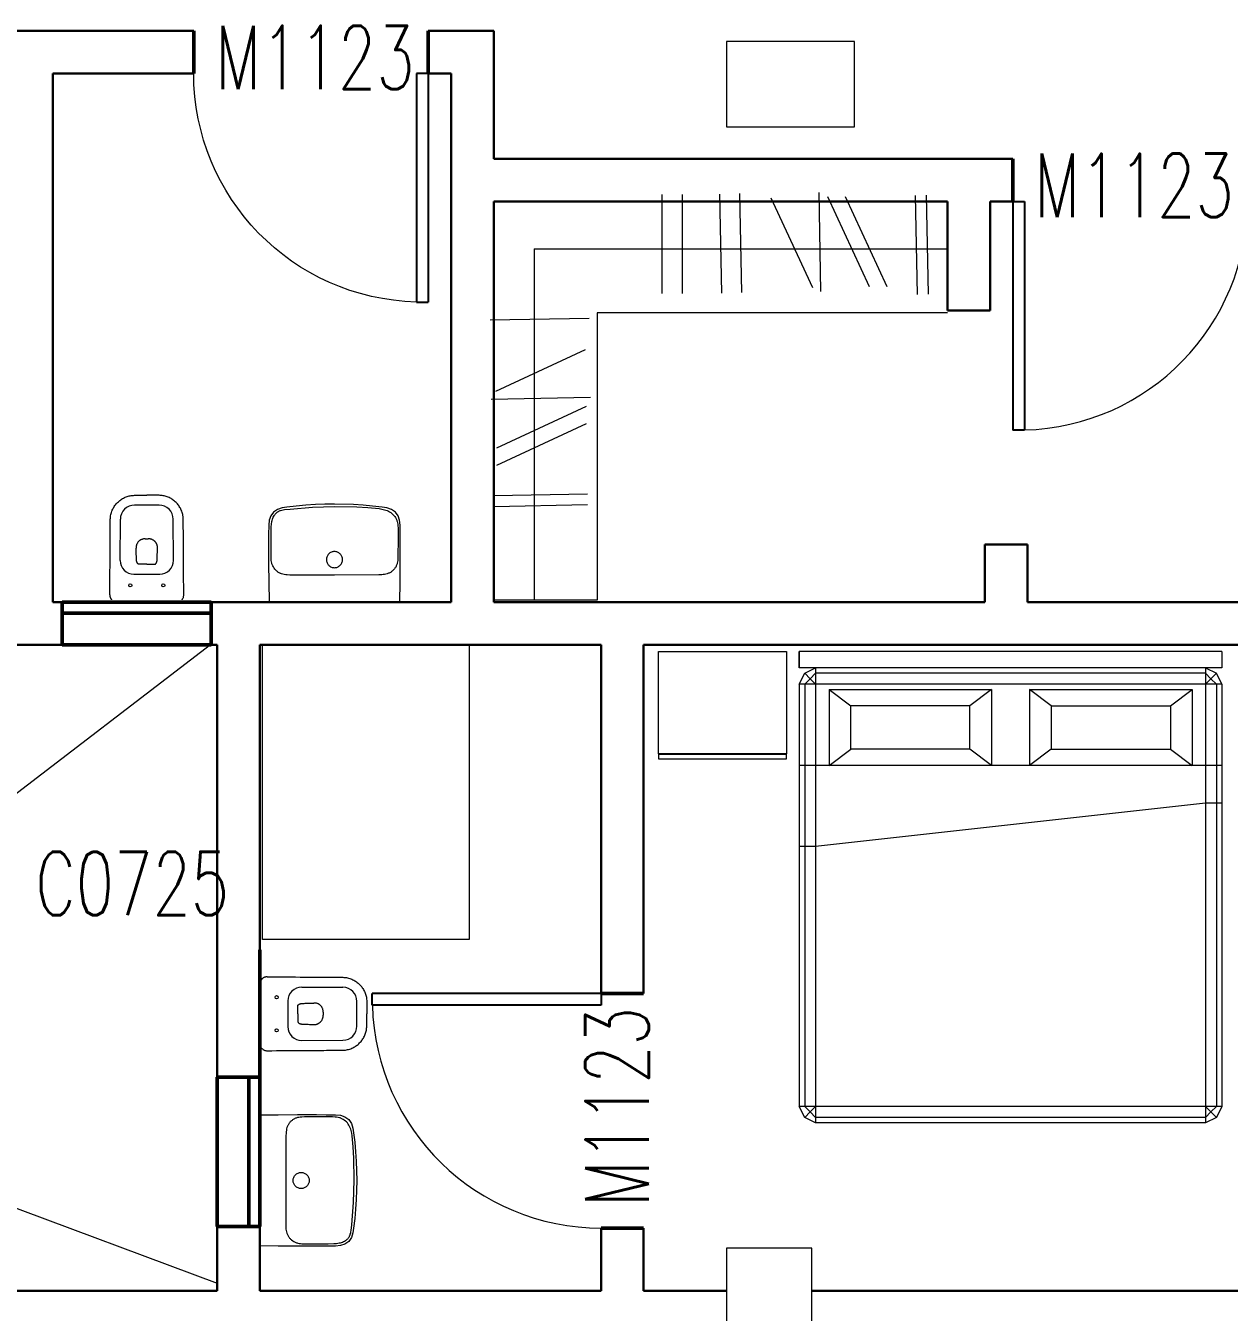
# Model space of a CAD drawing. Header units: inches. Extents: x 675 to 51927, y 19035 to 68555.
# Drawn here: x 40234 to 45878, y 52791 to 58825 of the extents above; entities that cross this region are included whole.
import ezdxf

# ---------------------------------------------------------------- set-up
doc = ezdxf.new("R2010")
doc.units = ezdxf.units.IN
doc.header["$LTSCALE"] = 0.5
doc.header["$MEASUREMENT"] = 0
for name, color, linetype, lineweight in [('00I-FURN', 30, 'Continuous', 9), ('Column', 192, 'Continuous', 13), ('Q-CASE', 31, 'Continuous', 9), ('Wall', 113, 'Continuous', 50), ('Window Interior', 170, 'Continuous', 50)]:
    doc.layers.add(name, color=color, linetype=linetype, lineweight=lineweight)
doc.layers.add('DOOR Single', color=242, linetype='Continuous')
doc.layers.add('WINDOW_TEXT', color=7, linetype='Continuous')
doc.styles.add('_TCH_WINDOW', font='SIMPLEX', dxfattribs={"height": 3.5, "bigfont": 'GBCBIG'})

# ---------------------------------------------------------------- blocks, each defined once
blk = doc.blocks.new('$DorLib2D$00000001')
for p, q in [((0.45, 0.975), (0.5, 0.975)), ((0.45, 0), (0.45, 0.975)), ((0.5, 0), (0.5, 0.975)), ((0.5, 0), (0.45, 0))]:
    blk.add_line(p, q)
at = {"lineweight": 13}
blk.add_arc((0.475, 0), 0.975, 91.4693, 180, dxfattribs=at)
blk = doc.blocks.new('$WINLIB2D$00000004')
at = {"color": 0}
for points in [[(-0.5, 0.5), (-0.5, -0.5)], [(-0.5, 0.5), (0.5, 0.5)], [(0.5, -0.5), (0.5, 0.5)], [(-0.5, 0.2406), (0.5, 0.2406)], [(-0.5, -0.5), (0.5, -0.5)]]:
    blk.add_lwpolyline(points, dxfattribs=at)

msp = doc.modelspace()

# ---------------------------------------------------------------- linework, layer by layer
at = {"layer": '00I-FURN'}
for p, q in [((43217.5, 57569.7), (43217.5, 58034.2)), ((43312, 58034.2), (43312, 57569.7)), ((43486.9, 58035.8), (43495.9, 57571.5)), ((43581.3, 58037.7), (43590.3, 57573.3)), ((43728.3, 58018.5), (43923.8, 57597.2)), ((43952.3, 58042.5), (43961.3, 57578.2)), ((43993.9, 58023.6), (44189.4, 57602.3)), ((44076.3, 58023.6), (44271.8, 57602.3)), ((44405.1, 58028.8), (44414.1, 57564.5)), ((44455.9, 58029.8), (44464.9, 57565.5)), ((42617.4, 57778.5), (44556.9, 57778.5)), ((42617.4, 57778.5), (42617.4, 56131.3)), ((42876.6, 57452.5), (42412.3, 57443.5)), ((42857.4, 57305.5), (42436.1, 57110.1)), ((42881.4, 57081.5), (42417.1, 57072.5)), ((42862.5, 57039.9), (42441.2, 56844.4)), ((42862.5, 56957.5), (42441.2, 56762)), ((42867.7, 56628.7), (42429.1, 56620.2)), ((40858.9, 56576.8), (40743.9, 56576.8)), ((41395.8, 56544.3), (41382.3, 56526.6)), ((41414.4, 56557), (41395.8, 56544.3)), ((41404.4, 56535.8), (41406.2, 56537.7)), ((41406.2, 56537.7), (41408, 56539.5)), ((41408, 56539.5), (41409.9, 56541.3)), ((41409.9, 56541.3), (41411.9, 56542.9)), ((41411.9, 56542.9), (41414.1, 56544.5)), ((41414.1, 56544.5), (41416.3, 56546)), ((41435.5, 56563.9), (41414.4, 56557)), ((41416.3, 56546), (41418.6, 56547.3)), ((41418.6, 56547.3), (41421, 56548.6)), ((41421, 56548.6), (41423.6, 56549.8)), ((41423.6, 56549.8), (41426.2, 56550.8)), ((41426.2, 56550.8), (41429, 56551.8)), ((41429, 56551.8), (41434.7, 56553.4)), ((41434.7, 56553.4), (41440.8, 56554.7)), ((41457.8, 56567.4), (41435.5, 56563.9)), ((41440.8, 56554.7), (41447.2, 56555.7)), ((41447.2, 56555.7), (41473.7, 56558.4)), ((41502.4, 56572.5), (41457.8, 56567.4)), ((41473.7, 56558.4), (41577.7, 56567.4)), ((41547, 56576.4), (41502.4, 56572.5)), ((41591.8, 56579.4), (41547, 56576.4)), ((41577.7, 56567.4), (41682.1, 56570.2)), ((41636.6, 56581), (41591.8, 56579.4)), ((41681.4, 56581.9), (41636.6, 56581)), ((41771.1, 56579.4), (41681.4, 56581.9)), ((41682.1, 56570.2), (41786.5, 56568.7)), ((41815.8, 56576.4), (41771.1, 56579.4)), ((41786.5, 56568.7), (41838.6, 56565.4)), ((41860.5, 56572.5), (41815.8, 56576.4)), ((41838.6, 56565.4), (41890.6, 56560.4)), ((41905.1, 56567.4), (41860.5, 56572.5)), ((41890.6, 56560.4), (41903.6, 56558.3)), ((41903.6, 56558.3), (41916.4, 56555.4)), ((41927.3, 56563.9), (41905.1, 56567.4)), ((41916.4, 56555.4), (41922.6, 56553.5)), ((41922.6, 56553.5), (41928.7, 56551.2)), ((41948.5, 56557), (41927.3, 56563.9)), ((41928.7, 56551.2), (41934.6, 56548.6)), ((41934.6, 56548.6), (41940.3, 56545.5)), ((41940.3, 56545.5), (41945.7, 56542)), ((41945.7, 56542), (41950.9, 56538)), ((41967, 56544.3), (41948.5, 56557)), ((41950.9, 56538), (41955.7, 56533.5)), ((41980.5, 56526.6), (41967, 56544.3)), ((42868.7, 56577.9), (42429.1, 56569.4)), ((40676.4, 56317.6), (40677.4, 56510.6)), ((40926.4, 56317.6), (40925.4, 56510.6)), ((41373.5, 56483.1), (41372.9, 56438.2)), ((41375.7, 56505.6), (41373.5, 56483.1)), ((41382.3, 56526.6), (41375.7, 56505.6)), ((41385, 56475.1), (41386.2, 56487.6)), ((41386.2, 56487.6), (41388.1, 56499.3)), ((41388.1, 56499.3), (41389.4, 56504.9)), ((41389.4, 56504.9), (41390.9, 56510.3)), ((41390.9, 56510.3), (41392.7, 56515.4)), ((41392.7, 56515.4), (41394.7, 56520.4)), ((41394.7, 56520.4), (41397.1, 56525.1)), ((41397.1, 56525.1), (41399.8, 56529.6)), ((41399.8, 56529.6), (41401.3, 56531.7)), ((41401.3, 56531.7), (41402.8, 56533.8)), ((41402.8, 56533.8), (41404.4, 56535.8)), ((41955.7, 56533.5), (41960.2, 56528.7)), ((41960.2, 56528.7), (41964.2, 56523.6)), ((41964.2, 56523.6), (41967.8, 56518.1)), ((41967.8, 56518.1), (41969.4, 56515.3)), ((41969.4, 56515.3), (41970.9, 56512.4)), ((41970.9, 56512.4), (41972.3, 56509.5)), ((41972.3, 56509.5), (41973.5, 56506.5)), ((41973.5, 56506.5), (41974.6, 56503.5)), ((41974.6, 56503.5), (41975.5, 56500.4)), ((41975.5, 56500.4), (41977.1, 56494.1)), ((41977.1, 56494.1), (41978.2, 56487.7)), ((41978.2, 56487.7), (41978.9, 56481.1)), ((41978.9, 56481.1), (41979.6, 56467.9)), ((41987.1, 56505.6), (41980.5, 56526.6)), ((41989.3, 56483), (41987.1, 56505.6)), ((41989.9, 56438.2), (41989.3, 56483)), ((40794.2, 56418.8), (40808.6, 56418.8)), ((41372.9, 56438.2), (41372.7, 56393.4)), ((41384.2, 56447.7), (41385, 56475.1)), ((41384.4, 56417.5), (41384.2, 56447.7)), ((41384.5, 56353.1), (41384.4, 56417.5)), ((41979.6, 56467.9), (41979.7, 56454.6)), ((41979.7, 56454.6), (41979.6, 56402.4)), ((41990.1, 56393.4), (41989.9, 56438.2)), ((41372.7, 56393.4), (41372.5, 56348.5)), ((41666.9, 56355.9), (41663.6, 56354.3)), ((41670.4, 56357.2), (41666.9, 56355.9)), ((41674, 56358.1), (41670.4, 56357.2)), ((41677.7, 56358.6), (41674, 56358.1)), ((41681.4, 56358.8), (41677.7, 56358.6)), ((41685.1, 56358.6), (41681.4, 56358.8)), ((41688.7, 56358.1), (41685.1, 56358.6)), ((41692.3, 56357.2), (41688.7, 56358.1)), ((41695.8, 56355.9), (41692.3, 56357.2)), ((41699.2, 56354.3), (41695.8, 56355.9)), ((41979.6, 56402.4), (41979.1, 56350.2)), ((41990.3, 56348.5), (41990.1, 56393.4)), ((41372.5, 56348.5), (41372.6, 56303.7)), ((41372.6, 56303.7), (41373.2, 56214)), ((41384.4, 56338.3), (41384.5, 56353.1)), ((41384.8, 56324.4), (41384.4, 56338.3)), ((41385.4, 56317.7), (41384.8, 56324.4)), ((41386.3, 56311.3), (41385.4, 56317.7)), ((41387.7, 56305), (41386.3, 56311.3)), ((41388.5, 56301.9), (41387.7, 56305)), ((41389.5, 56298.8), (41388.5, 56301.9)), ((41390.7, 56295.8), (41389.5, 56298.8)), ((41392, 56292.8), (41390.7, 56295.8)), ((41643.8, 56324.7), (41643.6, 56321)), ((41643.6, 56321), (41643.8, 56317.3)), ((41644.4, 56328.4), (41643.8, 56324.7)), ((41643.8, 56317.3), (41644.4, 56313.7)), ((41645.3, 56332), (41644.4, 56328.4)), ((41644.4, 56313.7), (41645.3, 56310.1)), ((41646.5, 56335.5), (41645.3, 56332)), ((41645.3, 56310.1), (41646.5, 56306.6)), ((41648.1, 56338.8), (41646.5, 56335.5)), ((41646.5, 56306.6), (41648.1, 56303.3)), ((41650, 56342), (41648.1, 56338.8)), ((41648.1, 56303.3), (41650, 56300.1)), ((41652.2, 56345), (41650, 56342)), ((41650, 56300.1), (41652.2, 56297.1)), ((41654.7, 56347.7), (41652.2, 56345)), ((41652.2, 56297.1), (41654.7, 56294.4)), ((41657.4, 56350.2), (41654.7, 56347.7)), ((41660.4, 56352.4), (41657.4, 56350.2)), ((41663.6, 56354.3), (41660.4, 56352.4)), ((41702.3, 56352.4), (41699.2, 56354.3)), ((41705.3, 56350.2), (41702.3, 56352.4)), ((41708.1, 56347.7), (41705.3, 56350.2)), ((41710.5, 56345), (41708.1, 56347.7)), ((41708.1, 56294.4), (41710.5, 56297.1)), ((41712.7, 56342), (41710.5, 56345)), ((41710.5, 56297.1), (41712.7, 56300.1)), ((41714.6, 56338.8), (41712.7, 56342)), ((41712.7, 56300.1), (41714.6, 56303.3)), ((41716.2, 56335.5), (41714.6, 56338.8)), ((41714.6, 56303.3), (41716.2, 56306.6)), ((41717.5, 56332), (41716.2, 56335.5)), ((41716.2, 56306.6), (41717.5, 56310.1)), ((41718.4, 56328.4), (41717.5, 56332)), ((41717.5, 56310.1), (41718.4, 56313.7)), ((41718.9, 56324.7), (41718.4, 56328.4)), ((41718.4, 56313.7), (41718.9, 56317.3)), ((41719.1, 56321), (41718.9, 56324.7)), ((41718.9, 56317.3), (41719.1, 56321)), ((41972.9, 56295.1), (41971.6, 56292.2)), ((41974, 56298.2), (41972.9, 56295.1)), ((41975, 56301.2), (41974, 56298.2)), ((41975.9, 56304.3), (41975, 56301.2)), ((41977.2, 56310.6), (41975.9, 56304.3)), ((41978.2, 56317.1), (41977.2, 56310.6)), ((41978.7, 56323.6), (41978.2, 56317.1)), ((41979.1, 56336.9), (41978.7, 56323.6)), ((41979.1, 56350.2), (41979.1, 56336.9)), ((41989.6, 56214), (41990.2, 56303.7)), ((41990.2, 56303.7), (41990.3, 56348.5)), ((40740.9, 56252.8), (40861.9, 56252.8)), ((41394.9, 56287), (41392, 56292.8)), ((41398.4, 56281.5), (41394.9, 56287)), ((41402.3, 56276.2), (41398.4, 56281.5)), ((41404.4, 56273.8), (41402.3, 56276.2)), ((41406.6, 56271.4), (41404.4, 56273.8)), ((41409, 56269.1), (41406.6, 56271.4)), ((41411.4, 56266.9), (41409, 56269.1)), ((41413.9, 56264.9), (41411.4, 56266.9)), ((41416.5, 56263), (41413.9, 56264.9)), ((41419.2, 56261.2), (41416.5, 56263)), ((41421.9, 56259.5), (41419.2, 56261.2)), ((41424.8, 56258.1), (41421.9, 56259.5)), ((41427.7, 56256.7), (41424.8, 56258.1)), ((41430.6, 56255.5), (41427.7, 56256.7)), ((41433.7, 56254.4), (41430.6, 56255.5)), ((41439.8, 56252.6), (41433.7, 56254.4)), ((41446.2, 56251.2), (41439.8, 56252.6)), ((41452.7, 56250.1), (41446.2, 56251.2)), ((41459.3, 56249.4), (41452.7, 56250.1)), ((41472.5, 56248.6), (41459.3, 56249.4)), ((41681.4, 56248.7), (41472.5, 56248.6)), ((41654.7, 56294.4), (41657.4, 56291.9)), ((41657.4, 56291.9), (41660.4, 56289.7)), ((41660.4, 56289.7), (41663.6, 56287.8)), ((41663.6, 56287.8), (41666.9, 56286.2)), ((41666.9, 56286.2), (41670.4, 56284.9)), ((41670.4, 56284.9), (41674, 56284)), ((41674, 56284), (41677.7, 56283.5)), ((41677.7, 56283.5), (41681.4, 56283.3)), ((41681.4, 56283.3), (41685.1, 56283.5)), ((41890.2, 56249.5), (41681.4, 56248.7)), ((41685.1, 56283.5), (41688.7, 56284)), ((41688.7, 56284), (41692.3, 56284.9)), ((41692.3, 56284.9), (41695.8, 56286.2)), ((41695.8, 56286.2), (41699.2, 56287.8)), ((41699.2, 56287.8), (41702.3, 56289.7)), ((41702.3, 56289.7), (41705.3, 56291.9)), ((41705.3, 56291.9), (41708.1, 56294.4)), ((41903.5, 56250.3), (41890.2, 56249.5)), ((41910.2, 56250.9), (41903.5, 56250.3)), ((41916.7, 56251.9), (41910.2, 56250.9)), ((41923.1, 56253.1), (41916.7, 56251.9)), ((41929.4, 56254.8), (41923.1, 56253.1)), ((41932.4, 56255.8), (41929.4, 56254.8)), ((41935.4, 56256.9), (41932.4, 56255.8)), ((41938.3, 56258.2), (41935.4, 56256.9)), ((41941.2, 56259.6), (41938.3, 56258.2)), ((41944, 56261.1), (41941.2, 56259.6)), ((41946.7, 56262.8), (41944, 56261.1)), ((41949.3, 56264.7), (41946.7, 56262.8)), ((41951.9, 56266.7), (41949.3, 56264.7)), ((41954.4, 56268.8), (41951.9, 56266.7)), ((41956.7, 56271), (41954.4, 56268.8)), ((41959, 56273.3), (41956.7, 56271)), ((41961.1, 56275.7), (41959, 56273.3)), ((41963.2, 56278.3), (41961.1, 56275.7)), ((41965.1, 56280.9), (41963.2, 56278.3)), ((41966.9, 56283.6), (41965.1, 56280.9)), ((41968.6, 56286.4), (41966.9, 56283.6)), ((41970.2, 56289.2), (41968.6, 56286.4)), ((41971.6, 56292.2), (41970.2, 56289.2)), ((41373.2, 56214), (41374.5, 56124.3)), ((41988.3, 56124.3), (41989.6, 56214)), ((41374.5, 56124.3), (41374.7, 56123.2)), ((41374.7, 56123.2), (41375.4, 56122.2)), ((41375.4, 56122.2), (41376.4, 56121.5)), ((41376.4, 56121.5), (41377.5, 56121.3)), ((41985.4, 56121.3), (41986.4, 56121.5)), ((41986.4, 56121.5), (41987.4, 56122.2)), ((41987.4, 56122.2), (41988.1, 56123.2)), ((41988.1, 56123.2), (41988.3, 56124.3)), ((41100.7, 55921.3), (39531.4, 54720.3)), ((41343.9, 54539.4), (41343.9, 55921.3)), ((42313.9, 55921.3), (42313.9, 54539.4)), ((43201.4, 55409.6), (43201.4, 55889.6)), ((43201.4, 55889.6), (43801.4, 55889.6)), ((43801.4, 55889.6), (43801.4, 55409.6)), ((45842.6, 55889.6), (43861.4, 55889.6)), ((43861.4, 55889.6), (43861.4, 55813.4)), ((43861.4, 55813.4), (43861.4, 55889.6)), ((45842.6, 55889.6), (45842.6, 55813.4)), ((45842.6, 55813.4), (43861.4, 55813.4)), ((43886.8, 55788), (43937.6, 55813.4)), ((43937.6, 55813.4), (43937.6, 53679.8)), ((45766.4, 55813.4), (45817.2, 55788)), ((45766.4, 55813.4), (45766.4, 53679.8)), ((43861.4, 55737.2), (43886.8, 55788)), ((43912.2, 55762.6), (43886.8, 55788)), ((43886.8, 55737.2), (43912.2, 55762.6)), ((43912.2, 55762.6), (43937.6, 55788)), ((43937.6, 55737.2), (43912.2, 55762.6)), ((45766.4, 55788), (43937.6, 55788)), ((45766.4, 55788), (45791.8, 55762.6)), ((45766.4, 55737.2), (45791.8, 55762.6)), ((45791.8, 55762.6), (45817.2, 55788)), ((45817.2, 55737.2), (45791.8, 55762.6)), ((45842.6, 55737.2), (45817.2, 55788)), ((43861.4, 55737.2), (43861.4, 53756)), ((45842.6, 55737.2), (43861.4, 55737.2)), ((43886.8, 55737.2), (43886.8, 53756)), ((44001.1, 55711.8), (44763.1, 55711.8)), ((44001.1, 55711.8), (44001.1, 55356.2)), ((44001.1, 55711.8), (44102.7, 55635.6)), ((44763.1, 55711.8), (44661.5, 55635.6)), ((44763.1, 55711.8), (44763.1, 55356.2)), ((44940.9, 55711.8), (45702.9, 55711.8)), ((44940.9, 55711.8), (44940.9, 55356.2)), ((45042.5, 55635.6), (44940.9, 55711.8)), ((45601.3, 55635.6), (45702.9, 55711.8)), ((45702.9, 55711.8), (45702.9, 55356.2)), ((45817.2, 55737.2), (45817.2, 53756)), ((45842.6, 55737.2), (45842.6, 53756)), ((44661.5, 55635.6), (44102.7, 55635.6)), ((44102.7, 55432.4), (44102.7, 55635.6)), ((44661.5, 55432.4), (44661.5, 55635.6)), ((45042.5, 55635.6), (45601.3, 55635.6)), ((45042.5, 55635.6), (45042.5, 55432.4)), ((45601.3, 55635.6), (45601.3, 55432.4)), ((43801.4, 55409.6), (43201.4, 55409.6)), ((43201.4, 55408.5), (43201.4, 55387.1)), ((43201.4, 55408.5), (43801.4, 55408.5)), ((43801.4, 55387.1), (43801.4, 55408.5)), ((44001.1, 55356.2), (44102.7, 55432.4)), ((44661.5, 55432.4), (44102.7, 55432.4)), ((44763.1, 55356.2), (44661.5, 55432.4)), ((45042.5, 55432.4), (44940.9, 55356.2)), ((45042.5, 55432.4), (45601.3, 55432.4)), ((45601.3, 55432.4), (45702.9, 55356.2)), ((43201.4, 55387.1), (43801.4, 55387.1)), ((45842.6, 55356.2), (43861.4, 55356.2)), ((45766.4, 55178.4), (43937.6, 54975.2)), ((45842.6, 55178.4), (45766.4, 55178.4)), ((43937.6, 54975.2), (43861.4, 54975.2)), ((42313.9, 54539.4), (41343.9, 54539.4)), ((37410.2, 54312.7), (41131.4, 52928.5)), ((41527.7, 54316.3), (41720.7, 54315.3)), ((41462.9, 54251.8), (41462.9, 54130.8)), ((41786.9, 54133.8), (41786.9, 54248.8)), ((41628.9, 54198.5), (41628.9, 54184.1)), ((41527.7, 54066.4), (41720.7, 54067.3)), ((41331.4, 53716.5), (41418.1, 53717.7)), ((41418.1, 53717.7), (41507.7, 53718.3)), ((41499.2, 53701), (41496.2, 53699.7)), ((41502.2, 53702.2), (41499.2, 53701)), ((41505.3, 53703.2), (41502.2, 53702.2)), ((41508.4, 53704), (41505.3, 53703.2)), ((41507.7, 53718.3), (41552.6, 53718.4)), ((41514.7, 53705.4), (41508.4, 53704)), ((41521.2, 53706.3), (41514.7, 53705.4)), ((41527.7, 53706.9), (41521.2, 53706.3)), ((41540.9, 53707.3), (41527.7, 53706.9)), ((41554.2, 53707.2), (41540.9, 53707.3)), ((41552.6, 53718.4), (41597.4, 53718.3)), ((41606.5, 53707.8), (41554.2, 53707.2)), ((41597.4, 53718.3), (41642.3, 53718)), ((41658.7, 53707.8), (41606.5, 53707.8)), ((41642.3, 53718), (41687.1, 53717.4)), ((41672, 53707.7), (41658.7, 53707.8)), ((41685.2, 53707), (41672, 53707.7)), ((41691.7, 53706.3), (41685.2, 53707)), ((41687.1, 53717.4), (41709.7, 53715.2)), ((41698.2, 53705.2), (41691.7, 53706.3)), ((41704.5, 53703.7), (41698.2, 53705.2)), ((41707.5, 53702.7), (41704.5, 53703.7)), ((41710.6, 53701.7), (41707.5, 53702.7)), ((41709.7, 53715.2), (41730.7, 53708.6)), ((41713.6, 53700.4), (41710.6, 53701.7)), ((41716.5, 53699.1), (41713.6, 53700.4)), ((41730.7, 53708.6), (41748.4, 53695.2)), ((43886.8, 53705.2), (43861.4, 53756)), ((45842.6, 53756), (43861.4, 53756)), ((43912.2, 53730.6), (43886.8, 53756)), ((43912.2, 53730.6), (43886.8, 53705.2)), ((43937.6, 53679.8), (43886.8, 53705.2)), ((43937.6, 53756), (43912.2, 53730.6)), ((43937.6, 53705.2), (43912.2, 53730.6)), ((45766.4, 53705.2), (43937.6, 53705.2)), ((45766.4, 53756), (45791.8, 53730.6)), ((45791.8, 53730.6), (45766.4, 53705.2)), ((45817.2, 53705.2), (45766.4, 53679.8)), ((45817.2, 53756), (45791.8, 53730.6)), ((45791.8, 53730.6), (45817.2, 53705.2)), ((45842.6, 53756), (45817.2, 53705.2)), ((41455.9, 53644.8), (41455, 53638.3)), ((41457.2, 53651.2), (41455.9, 53644.8)), ((41458.8, 53657.5), (41457.2, 53651.2)), ((41459.9, 53660.5), (41458.8, 53657.5)), ((41461, 53663.5), (41459.9, 53660.5)), ((41462.2, 53666.5), (41461, 53663.5)), ((41463.7, 53669.3), (41462.2, 53666.5)), ((41465.2, 53672.1), (41463.7, 53669.3)), ((41466.9, 53674.8), (41465.2, 53672.1)), ((41468.8, 53677.5), (41466.9, 53674.8)), ((41470.7, 53680), (41468.8, 53677.5)), ((41472.8, 53682.5), (41470.7, 53680)), ((41475.1, 53684.8), (41472.8, 53682.5)), ((41477.4, 53687.1), (41475.1, 53684.8)), ((41479.8, 53689.3), (41477.4, 53687.1)), ((41482.4, 53691.3), (41479.8, 53689.3)), ((41485, 53693.2), (41482.4, 53691.3)), ((41487.7, 53695.1), (41485, 53693.2)), ((41490.5, 53696.7), (41487.7, 53695.1)), ((41493.3, 53698.3), (41490.5, 53696.7)), ((41496.2, 53699.7), (41493.3, 53698.3)), ((41719.4, 53697.6), (41716.5, 53699.1)), ((41722.2, 53696), (41719.4, 53697.6)), ((41727.7, 53692.4), (41722.2, 53696)), ((41732.8, 53688.3), (41727.7, 53692.4)), ((41737.6, 53683.8), (41732.8, 53688.3)), ((41742, 53679), (41737.6, 53683.8)), ((41746, 53673.9), (41742, 53679)), ((41749.6, 53668.4), (41746, 53673.9)), ((41748.4, 53695.2), (41761.1, 53676.6)), ((41752.7, 53662.7), (41749.6, 53668.4)), ((41755.3, 53656.8), (41752.7, 53662.7)), ((41757.5, 53650.7), (41755.3, 53656.8)), ((41759.4, 53644.5), (41757.5, 53650.7)), ((41762.4, 53631.7), (41759.4, 53644.5)), ((41761.1, 53676.6), (41768, 53655.5)), ((41768, 53655.5), (41771.5, 53633.2)), ((45766.4, 53679.8), (43937.6, 53679.8)), ((41453.6, 53618.4), (41452.8, 53409.5)), ((41454.4, 53631.7), (41453.6, 53618.4)), ((41455, 53638.3), (41454.4, 53631.7)), ((41764.5, 53618.7), (41762.4, 53631.7)), ((41769.5, 53566.8), (41764.5, 53618.7)), ((41771.5, 53633.2), (41776.6, 53588.6)), ((41776.6, 53588.6), (41780.4, 53544)), ((41772.8, 53514.7), (41769.5, 53566.8)), ((41780.4, 53544), (41783.5, 53499.2)), ((41774.3, 53410.2), (41772.8, 53514.7)), ((41783.5, 53499.2), (41786, 53409.6)), ((41452.8, 53409.5), (41452.7, 53200.7)), ((41487.4, 53409.5), (41487.6, 53413.2)), ((41487.6, 53405.8), (41487.4, 53409.5)), ((41487.6, 53413.2), (41488.1, 53416.9)), ((41488.1, 53402.1), (41487.6, 53405.8)), ((41488.1, 53416.9), (41489, 53420.5)), ((41489, 53398.5), (41488.1, 53402.1)), ((41489, 53420.5), (41490.3, 53423.9)), ((41490.3, 53423.9), (41491.8, 53427.3)), ((41491.8, 53427.3), (41493.7, 53430.5)), ((41493.7, 53430.5), (41496, 53433.4)), ((41496, 53433.4), (41498.4, 53436.2)), ((41498.4, 53436.2), (41501.2, 53438.7)), ((41501.2, 53438.7), (41504.2, 53440.9)), ((41504.2, 53440.9), (41507.3, 53442.8)), ((41507.3, 53442.8), (41510.7, 53444.4)), ((41510.7, 53444.4), (41514.2, 53445.6)), ((41514.2, 53445.6), (41517.8, 53446.5)), ((41517.8, 53446.5), (41521.4, 53447.1)), ((41521.4, 53447.1), (41525.1, 53447.2)), ((41525.1, 53447.2), (41528.8, 53447.1)), ((41528.8, 53447.1), (41532.5, 53446.5)), ((41532.5, 53446.5), (41536.1, 53445.6)), ((41536.1, 53445.6), (41539.6, 53444.4)), ((41539.6, 53444.4), (41542.9, 53442.8)), ((41542.9, 53442.8), (41546.1, 53440.9)), ((41546.1, 53440.9), (41549.1, 53438.7)), ((41549.1, 53438.7), (41551.8, 53436.2)), ((41551.8, 53436.2), (41554.3, 53433.4)), ((41554.3, 53433.4), (41556.5, 53430.5)), ((41556.5, 53430.5), (41558.4, 53427.3)), ((41558.4, 53427.3), (41560, 53423.9)), ((41560, 53423.9), (41561.2, 53420.5)), ((41561.2, 53420.5), (41562.1, 53416.9)), ((41562.1, 53402.1), (41561.2, 53398.5)), ((41562.1, 53416.9), (41562.7, 53413.2)), ((41562.7, 53405.8), (41562.1, 53402.1)), ((41562.7, 53413.2), (41562.9, 53409.5)), ((41562.9, 53409.5), (41562.7, 53405.8)), ((41771.5, 53305.9), (41774.3, 53410.2)), ((41786, 53409.6), (41785.1, 53364.7)), ((41490.3, 53395.1), (41489, 53398.5)), ((41491.8, 53391.7), (41490.3, 53395.1)), ((41493.7, 53388.5), (41491.8, 53391.7)), ((41496, 53385.6), (41493.7, 53388.5)), ((41498.4, 53382.8), (41496, 53385.6)), ((41501.2, 53380.3), (41498.4, 53382.8)), ((41504.2, 53378.1), (41501.2, 53380.3)), ((41507.3, 53376.2), (41504.2, 53378.1)), ((41510.7, 53374.6), (41507.3, 53376.2)), ((41514.2, 53373.4), (41510.7, 53374.6)), ((41517.8, 53372.5), (41514.2, 53373.4)), ((41521.4, 53372), (41517.8, 53372.5)), ((41525.1, 53371.8), (41521.4, 53372)), ((41528.8, 53372), (41525.1, 53371.8)), ((41532.5, 53372.5), (41528.8, 53372)), ((41536.1, 53373.4), (41532.5, 53372.5)), ((41539.6, 53374.6), (41536.1, 53373.4)), ((41542.9, 53376.2), (41539.6, 53374.6)), ((41546.1, 53378.1), (41542.9, 53376.2)), ((41549.1, 53380.3), (41546.1, 53378.1)), ((41551.8, 53382.8), (41549.1, 53380.3)), ((41554.3, 53385.6), (41551.8, 53382.8)), ((41556.5, 53388.5), (41554.3, 53385.6)), ((41558.4, 53391.7), (41556.5, 53388.5)), ((41560, 53395.1), (41558.4, 53391.7)), ((41561.2, 53398.5), (41560, 53395.1)), ((41785.1, 53364.7), (41783.5, 53319.9)), ((41762.5, 53201.8), (41771.5, 53305.9)), ((41783.5, 53319.9), (41780.4, 53275.2)), ((41776.6, 53230.5), (41771.5, 53185.9)), ((41780.4, 53275.2), (41776.6, 53230.5)), ((41452.7, 53200.7), (41453.5, 53187.4)), ((41453.5, 53187.4), (41454.2, 53180.8)), ((41454.2, 53180.8), (41455.3, 53174.3)), ((41455.3, 53174.3), (41456.7, 53168)), ((41456.7, 53168), (41458.5, 53161.8)), ((41458.5, 53161.8), (41459.6, 53158.8)), ((41459.6, 53158.8), (41460.8, 53155.8)), ((41755.8, 53157.1), (41757.5, 53162.9)), ((41757.5, 53162.9), (41758.7, 53169)), ((41758.7, 53169), (41759.8, 53175.3)), ((41759.8, 53175.3), (41762.5, 53201.8)), ((41768, 53163.7), (41761.1, 53142.5)), ((41771.5, 53185.9), (41768, 53163.7)), ((41418.1, 53101.3), (41331.4, 53102.6)), ((41507.7, 53100.7), (41418.1, 53101.3)), ((41460.8, 53155.8), (41462.1, 53152.9)), ((41462.1, 53152.9), (41463.6, 53150.1)), ((41463.6, 53150.1), (41465.3, 53147.3)), ((41465.3, 53147.3), (41467, 53144.6)), ((41467, 53144.6), (41469, 53142)), ((41469, 53142), (41471, 53139.5)), ((41471, 53139.5), (41473.2, 53137.1)), ((41473.2, 53137.1), (41475.5, 53134.8)), ((41475.5, 53134.8), (41477.8, 53132.5)), ((41477.8, 53132.5), (41480.3, 53130.4)), ((41480.3, 53130.4), (41485.6, 53126.5)), ((41485.6, 53126.5), (41491.1, 53123)), ((41491.1, 53123), (41496.9, 53120.1)), ((41496.9, 53120.1), (41499.9, 53118.8)), ((41499.9, 53118.8), (41502.9, 53117.7)), ((41502.9, 53117.7), (41506, 53116.7)), ((41506, 53116.7), (41509.1, 53115.8)), ((41552.6, 53100.7), (41507.7, 53100.7)), ((41509.1, 53115.8), (41515.4, 53114.5)), ((41515.4, 53114.5), (41521.8, 53113.5)), ((41521.8, 53113.5), (41528.5, 53112.9)), ((41528.5, 53112.9), (41542.4, 53112.5)), ((41542.4, 53112.5), (41557.1, 53112.6)), ((41597.4, 53100.8), (41552.6, 53100.7)), ((41557.1, 53112.6), (41621.5, 53112.6)), ((41642.3, 53101.1), (41597.4, 53100.8)), ((41621.5, 53112.6), (41651.8, 53112.4)), ((41687.1, 53101.6), (41642.3, 53101.1)), ((41651.8, 53112.4), (41679.2, 53113.2)), ((41679.2, 53113.2), (41691.7, 53114.3)), ((41709.7, 53103.8), (41687.1, 53101.6)), ((41691.7, 53114.3), (41703.4, 53116.2)), ((41703.4, 53116.2), (41709, 53117.5)), ((41709, 53117.5), (41714.3, 53119)), ((41730.7, 53110.5), (41709.7, 53103.8)), ((41714.3, 53119), (41719.5, 53120.8)), ((41719.5, 53120.8), (41724.4, 53122.9)), ((41724.4, 53122.9), (41729.2, 53125.2)), ((41729.2, 53125.2), (41733.6, 53127.9)), ((41748.4, 53123.9), (41730.7, 53110.5)), ((41733.6, 53127.9), (41735.8, 53129.4)), ((41735.8, 53129.4), (41737.9, 53130.9)), ((41737.9, 53130.9), (41739.9, 53132.6)), ((41739.9, 53132.6), (41741.8, 53134.3)), ((41741.8, 53134.3), (41743.6, 53136.1)), ((41743.6, 53136.1), (41745.4, 53138.1)), ((41745.4, 53138.1), (41747, 53140.1)), ((41747, 53140.1), (41748.6, 53142.2)), ((41761.1, 53142.5), (41748.4, 53123.9)), ((41748.6, 53142.2), (41750.1, 53144.4)), ((41750.1, 53144.4), (41751.4, 53146.7)), ((41751.4, 53146.7), (41752.7, 53149.2)), ((41752.7, 53149.2), (41753.8, 53151.7)), ((41753.8, 53151.7), (41754.9, 53154.3)), ((41754.9, 53154.3), (41755.8, 53157.1))]:
    msp.add_line(p, q, dxfattribs=at)
at = {"layer": '00I-FURN', "lineweight": 20}
for p, q in [((42912.9, 57478.8), (42912.9, 56131.3)), ((44556.8, 57478.8), (42912.9, 57478.8))]:
    msp.add_line(p, q, dxfattribs=at)
at = {"layer": '00I-FURN'}
for centre in [(40723.9, 56200.3), (40878.9, 56200.3), (41410.4, 54268.8), (41410.4, 54113.8)]:
    msp.add_circle(centre, 7.5, dxfattribs=at)
for centre, radius, start, end in [((40743.9, 56510.3), 66.5, 90, 179.70502), ((40858.9, 56510.3), 66.5, 0.29498, 90), ((40740.9, 56317.3), 64.5, 179.70502, 270), ((40861.9, 56317.3), 64.5, 270, 0.29498), ((41365, 54330.8), 33.6, 130.81433, 179.99742), ((41527.4, 54251.8), 64.5, 89.70502, 180), ((41720.4, 54248.8), 66.5, 0, 89.70502), ((41527.4, 54130.8), 64.5, 180, 270.29498), ((41720.4, 54133.8), 66.5, 270.29498, 0), ((41365, 54051.8), 33.6, 180.00414, 229.20854)]:
    msp.add_arc(centre, radius, start, end, dxfattribs=at)
for points, knots in [([(40630.4, 56511.1), (40630.5, 56513.8), (40630.8, 56519.1), (40632, 56528), (40634.2, 56537.6), (40637.5, 56547.9), (40641.6, 56557.5), (40646.4, 56566.4), (40651.7, 56574.6), (40657.7, 56582.3), (40664.3, 56589.4), (40671.6, 56596), (40679.3, 56602), (40687.6, 56607.3), (40696.2, 56611.9), (40705.2, 56615.7), (40714.5, 56618.7), (40724, 56621), (40733.8, 56622.5), (40740.4, 56622.7), (40743.8, 56622.9)], [0, 0, 0, 0, 0.045687, 0.091373, 0.15284, 0.214444, 0.275914, 0.33116, 0.3866, 0.442041, 0.497288, 0.5529, 0.608712, 0.664523, 0.720132, 0.77556, 0.831189, 0.886816, 0.94224, 1, 1, 1, 1]), ([(40743.8, 56622.9), (40749.1, 56622.9), (40768.3, 56623), (40787.5, 56623), (40801.4, 56623)], [0, 0, 0, 0, 0.277738, 1, 1, 1, 1]), ([(40859, 56622.9), (40853.7, 56622.9), (40834.5, 56623), (40815.3, 56623), (40801.4, 56623)], [0, 0, 0, 0, 0.277738, 1, 1, 1, 1]), ([(40972.5, 56511.1), (40972.3, 56513.8), (40972, 56519.1), (40970.8, 56528), (40968.6, 56537.6), (40965.3, 56547.9), (40961.2, 56557.5), (40956.4, 56566.4), (40951.1, 56574.6), (40945.1, 56582.3), (40938.5, 56589.4), (40931.3, 56596), (40923.5, 56602), (40915.2, 56607.3), (40906.6, 56611.9), (40897.6, 56615.7), (40888.3, 56618.7), (40878.8, 56621), (40869, 56622.5), (40862.4, 56622.7), (40859, 56622.9)], [0, 0, 0, 0, 0.045687, 0.091373, 0.15284, 0.214444, 0.275914, 0.33116, 0.3866, 0.442041, 0.497288, 0.5529, 0.608712, 0.664523, 0.720132, 0.77556, 0.831189, 0.886816, 0.94224, 1, 1, 1, 1]), ([(40628.1, 56155.6), (40628.4, 56214.8), (40628.9, 56274.1), (40629.4, 56348.1), (40629.5, 56363), (40629.6, 56385.2), (40629.6, 56392.6), (40629.7, 56407.4), (40629.8, 56414.8), (40629.9, 56437), (40630, 56451.8), (40630.1, 56474.1), (40630.1, 56481.5), (40630.2, 56492.6), (40630.2, 56496.3), (40630.3, 56501.8), (40630.3, 56503.7), (40630.3, 56506.5), (40630.3, 56507.4), (40630.3, 56509.2), (40630.3, 56510.2), (40630.4, 56511.1)], [0, 0, 0, 0, 0.5, 0.5, 0.625, 0.625, 0.6875, 0.6875, 0.75, 0.75, 0.875, 0.875, 0.9375, 0.9375, 0.96875, 0.96875, 0.984375, 0.984375, 0.992187, 0.992187, 1, 1, 1, 1]), ([(40974.7, 56155.6), (40974.4, 56214.8), (40973.9, 56274.1), (40973.4, 56348.1), (40973.3, 56363), (40973.2, 56385.2), (40973.2, 56392.6), (40973.1, 56407.4), (40973, 56414.8), (40972.9, 56437), (40972.8, 56451.8), (40972.7, 56474.1), (40972.7, 56481.5), (40972.6, 56492.6), (40972.6, 56496.3), (40972.5, 56501.8), (40972.5, 56503.7), (40972.5, 56506.5), (40972.5, 56507.4), (40972.5, 56509.2), (40972.5, 56510.2), (40972.5, 56511.1)], [0, 0, 0, 0, 0.5, 0.5, 0.625, 0.625, 0.6875, 0.6875, 0.75, 0.75, 0.875, 0.875, 0.9375, 0.9375, 0.96875, 0.96875, 0.984375, 0.984375, 0.992187, 0.992187, 1, 1, 1, 1]), ([(40794.2, 56418.8), (40791.2, 56418.8), (40788.3, 56418.5), (40784, 56417.7), (40782.6, 56417.4), (40779.7, 56416.5), (40778.4, 56416), (40774.3, 56414.4), (40771.8, 56413), (40767, 56409.8), (40764.8, 56407.9), (40760.9, 56403.9), (40759.1, 56401.7), (40756.1, 56396.9), (40754.8, 56394.4), (40753.3, 56390.5), (40752.8, 56389.2), (40752.3, 56387.1), (40752.1, 56386.5), (40751.8, 56385.1), (40751.7, 56384.4), (40751.1, 56381), (40750.9, 56378.1), (40751, 56375.3)], [0, 0, 0, 0, 0.125, 0.125, 0.1875, 0.1875, 0.25, 0.25, 0.375, 0.375, 0.5, 0.5, 0.625, 0.625, 0.75, 0.75, 0.8125, 0.8125, 0.84375, 0.84375, 0.875, 0.875, 1, 1, 1, 1]), ([(40851.8, 56375.3), (40851.8, 56375.5), (40851.8, 56375.9), (40851.8, 56376.4), (40851.8, 56377), (40851.8, 56377.6), (40851.8, 56378.1), (40851.8, 56378.7), (40851.7, 56379.3), (40851.7, 56379.8), (40851.6, 56380.4), (40851.6, 56381), (40851.5, 56381.5), (40851.5, 56382.1), (40851.4, 56382.7), (40851.3, 56383.2), (40851.2, 56383.8), (40851.1, 56384.3), (40851, 56385.2), (40850.7, 56386.4), (40850.3, 56388), (40849.7, 56389.9), (40849, 56391.9), (40848, 56394.4), (40846.6, 56397.2), (40844.7, 56400.2), (40842.5, 56403.2), (40840.1, 56405.8), (40837.4, 56408.4), (40834.3, 56410.8), (40830.4, 56413.3), (40827.1, 56414.9), (40824.9, 56415.8), (40823.9, 56416.2), (40822.9, 56416.5), (40821.9, 56416.9), (40820.8, 56417.2), (40819.7, 56417.5), (40818.6, 56417.7), (40817.5, 56418), (40816.3, 56418.2), (40815.1, 56418.4), (40813.8, 56418.5), (40812.6, 56418.6), (40811.3, 56418.7), (40810, 56418.8), (40809.1, 56418.8), (40808.6, 56418.8)], [0, 0, 0, 0, 0.008226, 0.016444, 0.024655, 0.032862, 0.041066, 0.049267, 0.057466, 0.065666, 0.073868, 0.082072, 0.09028, 0.098494, 0.106714, 0.114942, 0.123179, 0.131426, 0.139686, 0.160741, 0.185305, 0.213382, 0.244976, 0.280089, 0.330912, 0.383221, 0.437023, 0.492326, 0.541013, 0.599203, 0.666895, 0.744087, 0.758741, 0.773738, 0.789079, 0.804764, 0.820793, 0.837166, 0.853883, 0.870944, 0.888349, 0.906097, 0.92419, 0.942627, 0.961407, 0.980532, 1, 1, 1, 1]), ([(40753, 56319.6), (40752.9, 56322.7), (40752.7, 56328.9), (40752.4, 56338.2), (40751.8, 56353.6), (40751.4, 56366), (40751, 56375.3)], [0, 0, 0, 0, 0.166649, 0.333411, 0.500175, 1, 1, 1, 1]), ([(40849.8, 56319.6), (40849.9, 56322.7), (40850.1, 56328.9), (40850.4, 56338.2), (40851, 56353.6), (40851.4, 56366), (40851.8, 56375.3)], [0, 0, 0, 0, 0.166649, 0.333411, 0.500175, 1, 1, 1, 1]), ([(40766.1, 56299.8), (40765.8, 56299.7), (40765.6, 56299.7), (40765, 56299.6), (40764.7, 56299.6), (40764.1, 56299.6), (40763.8, 56299.7), (40763.4, 56299.8), (40763.2, 56299.8), (40762.9, 56299.9), (40762.8, 56299.9), (40762.3, 56300.1), (40762, 56300.2), (40761.6, 56300.4), (40761.4, 56300.5), (40761.1, 56300.7), (40761, 56300.7), (40760.6, 56301), (40760.3, 56301.2), (40759.9, 56301.6), (40759.6, 56301.8), (40759, 56302.4), (40758.6, 56302.8), (40757.9, 56303.7), (40757.6, 56304.2), (40756.7, 56305.5), (40756.2, 56306.4), (40755.3, 56308.3), (40755, 56309.3), (40754.3, 56311.2), (40754, 56312.2), (40753.6, 56314.3), (40753.4, 56315.3), (40753.1, 56317.4), (40753, 56318.5), (40753, 56319.6)], [0, 0, 0, 0, 0.03125, 0.03125, 0.0625, 0.0625, 0.09375, 0.09375, 0.109375, 0.109375, 0.125, 0.125, 0.15625, 0.15625, 0.171875, 0.171875, 0.1875, 0.1875, 0.21875, 0.21875, 0.25, 0.25, 0.3125, 0.3125, 0.375, 0.375, 0.5, 0.5, 0.625, 0.625, 0.75, 0.75, 0.875, 0.875, 1, 1, 1, 1]), ([(40801.4, 56299.2), (40799.9, 56299.2), (40798.4, 56299.2), (40796.2, 56299.3), (40795.4, 56299.3), (40794, 56299.3), (40793.2, 56299.3), (40789.5, 56299.4), (40786.5, 56299.5), (40782.1, 56299.6), (40780.6, 56299.6), (40777.7, 56299.6), (40776.2, 56299.7), (40771.9, 56299.7), (40769, 56299.7), (40766.1, 56299.8)], [0, 0, 0, 0, 0.125, 0.125, 0.1875, 0.1875, 0.25, 0.25, 0.5, 0.5, 0.625, 0.625, 0.75, 0.75, 1, 1, 1, 1]), ([(40801.4, 56299.2), (40802.9, 56299.2), (40804.4, 56299.2), (40806.6, 56299.3), (40807.4, 56299.3), (40808.9, 56299.3), (40809.6, 56299.3), (40813.3, 56299.4), (40816.3, 56299.5), (40820.7, 56299.6), (40822.2, 56299.6), (40825.1, 56299.6), (40826.6, 56299.7), (40830.9, 56299.7), (40833.8, 56299.7), (40836.7, 56299.8)], [0, 0, 0, 0, 0.125, 0.125, 0.1875, 0.1875, 0.25, 0.25, 0.5, 0.5, 0.625, 0.625, 0.75, 0.75, 1, 1, 1, 1]), ([(40836.7, 56299.8), (40837, 56299.7), (40837.2, 56299.7), (40837.8, 56299.6), (40838.1, 56299.6), (40838.7, 56299.6), (40839, 56299.7), (40839.4, 56299.8), (40839.6, 56299.8), (40839.9, 56299.9), (40840.1, 56299.9), (40840.5, 56300.1), (40840.8, 56300.2), (40841.3, 56300.4), (40841.4, 56300.5), (40841.7, 56300.7), (40841.8, 56300.7), (40842.2, 56301), (40842.5, 56301.2), (40842.9, 56301.6), (40843.2, 56301.8), (40843.8, 56302.4), (40844.2, 56302.8), (40844.9, 56303.7), (40845.2, 56304.2), (40846.1, 56305.5), (40846.6, 56306.4), (40847.5, 56308.3), (40847.8, 56309.3), (40848.5, 56311.2), (40848.8, 56312.2), (40849.2, 56314.3), (40849.4, 56315.3), (40849.7, 56317.4), (40849.8, 56318.5), (40849.8, 56319.6)], [0, 0, 0, 0, 0.03125, 0.03125, 0.0625, 0.0625, 0.09375, 0.09375, 0.109375, 0.109375, 0.125, 0.125, 0.15625, 0.15625, 0.171875, 0.171875, 0.1875, 0.1875, 0.21875, 0.21875, 0.25, 0.25, 0.3125, 0.3125, 0.375, 0.375, 0.5, 0.5, 0.625, 0.625, 0.75, 0.75, 0.875, 0.875, 1, 1, 1, 1]), ([(40628.1, 56155.6), (40628.1, 56154.9), (40628.1, 56153.1), (40628.4, 56150.3), (40629, 56147.2), (40629.9, 56144.1), (40631.2, 56141), (40632.7, 56138.1), (40634.4, 56135.5), (40635.6, 56134), (40636.2, 56133.3)], [0, 0, 0, 0, 0.0851159, 0.2134022, 0.3486192, 0.4827037, 0.6175376, 0.7538046, 0.8895639, 1, 1, 1, 1]), ([(40966.6, 56133.3), (40967.6, 56134.5), (40968.2, 56135.3), (40969, 56136.5), (40969.3, 56136.9), (40969.8, 56137.8), (40970.1, 56138.2), (40971.3, 56140.3), (40972.1, 56142.1), (40973.1, 56144.9), (40973.4, 56145.8), (40973.7, 56147.3), (40973.9, 56147.7), (40974.1, 56148.7), (40974.2, 56149.2), (40974.6, 56151.6), (40974.7, 56153.6), (40974.7, 56155.6)], [0, 0, 0, 0, 0.125, 0.125, 0.1875, 0.1875, 0.25, 0.25, 0.5, 0.5, 0.625, 0.625, 0.6875, 0.6875, 0.75, 0.75, 1, 1, 1, 1]), ([(41365.6, 54364.6), (41365, 54364.6), (41363.2, 54364.7), (41360.4, 54364.3), (41357.3, 54363.7), (41354.2, 54362.8), (41351.1, 54361.6), (41348.2, 54360), (41345.6, 54358.4), (41344.1, 54357.1), (41343.4, 54356.5)], [0, 0, 0, 0, 0.0851159, 0.2134022, 0.3486192, 0.4827037, 0.6175376, 0.7538046, 0.8895639, 1, 1, 1, 1]), ([(41365.6, 54364.6), (41424.9, 54364.3), (41484.2, 54363.8), (41558.2, 54363.3), (41573, 54363.2), (41595.3, 54363.1), (41602.7, 54363.1), (41617.5, 54363), (41624.9, 54362.9), (41647.1, 54362.8), (41661.9, 54362.7), (41684.2, 54362.6), (41691.6, 54362.6), (41702.7, 54362.5), (41706.4, 54362.5), (41711.9, 54362.5), (41713.8, 54362.4), (41716.6, 54362.4), (41717.5, 54362.4), (41719.3, 54362.4), (41720.3, 54362.4), (41721.2, 54362.4)], [0, 0, 0, 0, 0.5, 0.5, 0.625, 0.625, 0.6875, 0.6875, 0.75, 0.75, 0.875, 0.875, 0.9375, 0.9375, 0.96875, 0.96875, 0.984375, 0.984375, 0.992187, 0.992187, 1, 1, 1, 1]), ([(41721.2, 54362.4), (41723.9, 54362.2), (41729.2, 54361.9), (41738.1, 54360.7), (41747.7, 54358.6), (41758, 54355.2), (41767.6, 54351.1), (41776.5, 54346.3), (41784.7, 54341), (41792.4, 54335), (41799.5, 54328.4), (41806.1, 54321.2), (41812.1, 54313.4), (41817.4, 54305.1), (41822, 54296.5), (41825.8, 54287.5), (41828.8, 54278.2), (41831.1, 54268.7), (41832.6, 54258.9), (41832.8, 54252.3), (41833, 54248.9)], [0, 0, 0, 0, 0.045687, 0.091373, 0.15284, 0.214444, 0.275914, 0.33116, 0.3866, 0.442041, 0.497288, 0.5529, 0.608712, 0.664523, 0.720132, 0.77556, 0.831189, 0.886816, 0.94224, 1, 1, 1, 1]), ([(41833, 54248.9), (41833, 54243.6), (41833, 54224.4), (41833.1, 54205.2), (41833.1, 54191.3)], [0, 0, 0, 0, 0.277738, 1, 1, 1, 1]), ([(41509.3, 54191.3), (41509.3, 54192.8), (41509.3, 54194.3), (41509.4, 54196.5), (41509.4, 54197.3), (41509.4, 54198.8), (41509.4, 54199.5), (41509.5, 54203.2), (41509.6, 54206.2), (41509.7, 54210.6), (41509.7, 54212.1), (41509.7, 54215), (41509.8, 54216.5), (41509.8, 54220.8), (41509.8, 54223.7), (41509.9, 54226.6)], [0, 0, 0, 0, 0.125, 0.125, 0.1875, 0.1875, 0.25, 0.25, 0.5, 0.5, 0.625, 0.625, 0.75, 0.75, 1, 1, 1, 1]), ([(41509.3, 54191.3), (41509.3, 54189.8), (41509.3, 54188.3), (41509.4, 54186.1), (41509.4, 54185.3), (41509.4, 54183.9), (41509.4, 54183.1), (41509.5, 54179.4), (41509.6, 54176.4), (41509.7, 54172), (41509.7, 54170.5), (41509.7, 54167.6), (41509.8, 54166.1), (41509.8, 54161.8), (41509.8, 54158.9), (41509.9, 54156)], [0, 0, 0, 0, 0.125, 0.125, 0.1875, 0.1875, 0.25, 0.25, 0.5, 0.5, 0.625, 0.625, 0.75, 0.75, 1, 1, 1, 1]), ([(41509.9, 54226.6), (41509.8, 54226.9), (41509.8, 54227.1), (41509.7, 54227.7), (41509.7, 54228), (41509.7, 54228.6), (41509.8, 54228.9), (41509.9, 54229.3), (41509.9, 54229.5), (41510, 54229.8), (41510, 54230), (41510.2, 54230.4), (41510.3, 54230.7), (41510.5, 54231.2), (41510.6, 54231.3), (41510.8, 54231.6), (41510.8, 54231.7), (41511.1, 54232.1), (41511.3, 54232.4), (41511.7, 54232.8), (41511.9, 54233.1), (41512.5, 54233.7), (41512.9, 54234.1), (41513.8, 54234.8), (41514.3, 54235.1), (41515.6, 54236), (41516.5, 54236.5), (41518.4, 54237.4), (41519.4, 54237.7), (41521.3, 54238.4), (41522.3, 54238.7), (41524.3, 54239.1), (41525.4, 54239.3), (41527.5, 54239.6), (41528.6, 54239.7), (41529.7, 54239.7)], [0, 0, 0, 0, 0.03125, 0.03125, 0.0625, 0.0625, 0.09375, 0.09375, 0.109375, 0.109375, 0.125, 0.125, 0.15625, 0.15625, 0.171875, 0.171875, 0.1875, 0.1875, 0.21875, 0.21875, 0.25, 0.25, 0.3125, 0.3125, 0.375, 0.375, 0.5, 0.5, 0.625, 0.625, 0.75, 0.75, 0.875, 0.875, 1, 1, 1, 1]), ([(41529.7, 54239.7), (41532.8, 54239.8), (41539, 54240), (41548.3, 54240.4), (41563.7, 54240.9), (41576.1, 54241.3), (41585.4, 54241.7)], [0, 0, 0, 0, 0.166649, 0.333411, 0.500175, 1, 1, 1, 1]), ([(41628.9, 54198.5), (41628.9, 54201.5), (41628.6, 54204.4), (41627.8, 54208.7), (41627.5, 54210.1), (41626.6, 54213), (41626.1, 54214.4), (41624.4, 54218.4), (41623.1, 54220.9), (41619.9, 54225.7), (41618, 54227.9), (41614, 54231.8), (41611.8, 54233.6), (41607, 54236.7), (41604.5, 54237.9), (41600.6, 54239.4), (41599.3, 54239.9), (41597.2, 54240.4), (41596.6, 54240.6), (41595.2, 54240.9), (41594.5, 54241), (41591, 54241.6), (41588.2, 54241.8), (41585.4, 54241.7)], [0, 0, 0, 0, 0.125, 0.125, 0.1875, 0.1875, 0.25, 0.25, 0.375, 0.375, 0.5, 0.5, 0.625, 0.625, 0.75, 0.75, 0.8125, 0.8125, 0.84375, 0.84375, 0.875, 0.875, 1, 1, 1, 1]), ([(41585.4, 54141), (41585.6, 54140.9), (41586, 54140.9), (41586.5, 54140.9), (41587.1, 54140.9), (41587.7, 54140.9), (41588.2, 54140.9), (41588.8, 54141), (41589.4, 54141), (41589.9, 54141), (41590.5, 54141.1), (41591.1, 54141.1), (41591.6, 54141.2), (41592.2, 54141.2), (41592.8, 54141.3), (41593.3, 54141.4), (41593.9, 54141.5), (41594.4, 54141.6), (41595.3, 54141.7), (41596.5, 54142), (41598.1, 54142.4), (41600, 54143), (41602, 54143.7), (41604.5, 54144.7), (41607.3, 54146.2), (41610.3, 54148), (41613.3, 54150.2), (41615.9, 54152.6), (41618.5, 54155.3), (41620.9, 54158.4), (41623.4, 54162.3), (41625, 54165.6), (41625.9, 54167.9), (41626.3, 54168.8), (41626.6, 54169.8), (41627, 54170.8), (41627.3, 54171.9), (41627.6, 54173), (41627.8, 54174.1), (41628.1, 54175.2), (41628.3, 54176.4), (41628.5, 54177.6), (41628.6, 54178.9), (41628.7, 54180.1), (41628.8, 54181.4), (41628.9, 54182.7), (41628.9, 54183.6), (41628.9, 54184.1)], [0, 0, 0, 0, 0.008226, 0.016444, 0.024655, 0.032862, 0.041066, 0.049267, 0.057466, 0.065666, 0.073868, 0.082072, 0.09028, 0.098494, 0.106714, 0.114942, 0.123179, 0.131426, 0.139686, 0.160741, 0.185305, 0.213382, 0.244976, 0.280089, 0.330912, 0.383221, 0.437023, 0.492326, 0.541013, 0.599203, 0.666895, 0.744087, 0.758741, 0.773738, 0.789079, 0.804764, 0.820793, 0.837166, 0.853883, 0.870944, 0.888349, 0.906097, 0.92419, 0.942627, 0.961407, 0.980532, 1, 1, 1, 1]), ([(41833, 54133.7), (41833, 54139), (41833, 54158.2), (41833.1, 54177.4), (41833.1, 54191.3)], [0, 0, 0, 0, 0.277738, 1, 1, 1, 1]), ([(41509.9, 54156), (41509.8, 54155.7), (41509.8, 54155.5), (41509.7, 54154.9), (41509.7, 54154.6), (41509.7, 54154), (41509.8, 54153.7), (41509.9, 54153.3), (41509.9, 54153.1), (41510, 54152.8), (41510, 54152.7), (41510.2, 54152.2), (41510.3, 54151.9), (41510.5, 54151.5), (41510.6, 54151.3), (41510.8, 54151), (41510.8, 54150.9), (41511.1, 54150.5), (41511.3, 54150.2), (41511.7, 54149.8), (41511.9, 54149.5), (41512.5, 54148.9), (41512.9, 54148.5), (41513.8, 54147.8), (41514.3, 54147.5), (41515.6, 54146.6), (41516.5, 54146.1), (41518.4, 54145.2), (41519.4, 54144.9), (41521.3, 54144.2), (41522.3, 54143.9), (41524.3, 54143.5), (41525.4, 54143.3), (41527.5, 54143), (41528.6, 54142.9), (41529.7, 54142.9)], [0, 0, 0, 0, 0.03125, 0.03125, 0.0625, 0.0625, 0.09375, 0.09375, 0.109375, 0.109375, 0.125, 0.125, 0.15625, 0.15625, 0.171875, 0.171875, 0.1875, 0.1875, 0.21875, 0.21875, 0.25, 0.25, 0.3125, 0.3125, 0.375, 0.375, 0.5, 0.5, 0.625, 0.625, 0.75, 0.75, 0.875, 0.875, 1, 1, 1, 1]), ([(41529.7, 54142.9), (41532.8, 54142.8), (41539, 54142.6), (41548.3, 54142.3), (41563.7, 54141.7), (41576.1, 54141.3), (41585.4, 54141)], [0, 0, 0, 0, 0.166649, 0.333411, 0.500175, 1, 1, 1, 1]), ([(41721.2, 54020.3), (41723.9, 54020.4), (41729.2, 54020.7), (41738.1, 54021.9), (41747.7, 54024.1), (41758, 54027.4), (41767.6, 54031.5), (41776.5, 54036.3), (41784.7, 54041.6), (41792.4, 54047.6), (41799.5, 54054.2), (41806.1, 54061.5), (41812.1, 54069.2), (41817.4, 54077.5), (41822, 54086.1), (41825.8, 54095.1), (41828.8, 54104.4), (41831.1, 54113.9), (41832.6, 54123.7), (41832.8, 54130.3), (41833, 54133.7)], [0, 0, 0, 0, 0.045687, 0.091373, 0.15284, 0.214444, 0.275914, 0.33116, 0.3866, 0.442041, 0.497288, 0.5529, 0.608712, 0.664523, 0.720132, 0.77556, 0.831189, 0.886816, 0.94224, 1, 1, 1, 1]), ([(41343.4, 54026.1), (41344.6, 54025.1), (41345.4, 54024.5), (41346.6, 54023.7), (41347, 54023.4), (41347.9, 54022.9), (41348.3, 54022.6), (41350.4, 54021.4), (41352.2, 54020.6), (41355, 54019.6), (41355.9, 54019.3), (41357.4, 54019), (41357.8, 54018.9), (41358.8, 54018.7), (41359.3, 54018.6), (41361.7, 54018.1), (41363.7, 54018), (41365.6, 54018)], [0, 0, 0, 0, 0.125, 0.125, 0.1875, 0.1875, 0.25, 0.25, 0.5, 0.5, 0.625, 0.625, 0.6875, 0.6875, 0.75, 0.75, 1, 1, 1, 1]), ([(41365.6, 54018), (41424.9, 54018.3), (41484.2, 54018.8), (41558.2, 54019.3), (41573, 54019.4), (41595.3, 54019.5), (41602.7, 54019.5), (41617.5, 54019.6), (41624.9, 54019.7), (41647.1, 54019.8), (41661.9, 54019.9), (41684.2, 54020), (41691.6, 54020), (41702.7, 54020.1), (41706.4, 54020.1), (41711.9, 54020.2), (41713.8, 54020.2), (41716.6, 54020.2), (41717.5, 54020.2), (41719.3, 54020.2), (41720.3, 54020.2), (41721.2, 54020.3)], [0, 0, 0, 0, 0.5, 0.5, 0.625, 0.625, 0.6875, 0.6875, 0.75, 0.75, 0.875, 0.875, 0.9375, 0.9375, 0.96875, 0.96875, 0.984375, 0.984375, 0.992187, 0.992187, 1, 1, 1, 1])]:
    msp.add_open_spline(points, degree=3, knots=knots, dxfattribs=at)
at = {"layer": 'Column'}
for p, q in [((43519.7, 58751.3), (43519.7, 58351.3)), ((44119.7, 58751.3), (43519.7, 58751.3)), ((44119.7, 58351.3), (44119.7, 58751.3)), ((43519.7, 58351.3), (44119.7, 58351.3)), ((43919.7, 53091.3), (43519.7, 53091.3)), ((43519.7, 53091.3), (43519.7, 52491.3)), ((43919.7, 52491.3), (43919.7, 53091.3))]:
    msp.add_line(p, q, dxfattribs=at)
at = {"layer": 'Q-CASE', "lineweight": 20}
msp.add_line((42912.9, 56131.3), (42429.1, 56131.3), dxfattribs=at)
at = {"layer": 'Wall', "lineweight": 30}
for p, q in [((39776.1, 58801.3), (41021.4, 58801.3)), ((42121.4, 58801.3), (42429.1, 58801.3)), ((42429.1, 58201.3), (42429.1, 58801.3)), ((40361.4, 58601.3), (41021.4, 58601.3)), ((40361.4, 58601.3), (40361.4, 56121.3)), ((42121.4, 58601.3), (42229.1, 58601.3)), ((42229.1, 56121.3), (42229.1, 58601.3)), ((42429.1, 58201.3), (44863, 58201.3)), ((42429.1, 58001.3), (44556.9, 58001.3)), ((42429.1, 56121.3), (42429.1, 58001.3)), ((44556.9, 58001.3), (44556.9, 57488.8)), ((44756.9, 58001.3), (44863, 58001.3)), ((44756.9, 58001.3), (44756.9, 57488.8)), ((44756.9, 57488.8), (44556.9, 57488.8)), ((44731.4, 56391.3), (44731.4, 56121.3)), ((44731.4, 56391.3), (44931.4, 56391.3)), ((44931.4, 56391.3), (44931.4, 56121.3)), ((40361.4, 56121.3), (40404, 56121.3)), ((41104, 56121.3), (42229.1, 56121.3)), ((42429.1, 56121.3), (44731.4, 56121.3)), ((44931.4, 56121.3), (46491.4, 56121.3)), ((39631.4, 55921.3), (40404, 55921.3)), ((41104, 55921.3), (41131.4, 55921.3)), ((41131.4, 55921.3), (41131.4, 53893.4)), ((41331.4, 55921.3), (42931.4, 55921.3)), ((41331.4, 55921.3), (41331.4, 54491.3)), ((42931.4, 55921.3), (42931.4, 54286.4)), ((43131.4, 55921.3), (46491.4, 55921.3)), ((43131.4, 55921.3), (43131.4, 54286.4)), ((41131.4, 53193.4), (41131.4, 52891.3)), ((41331.4, 53193.4), (41331.4, 52891.3)), ((42931.4, 53186.4), (42931.4, 52891.3)), ((43131.4, 53186.4), (43131.4, 52891.3)), ((39659.1, 52891.3), (41131.4, 52891.3)), ((41331.4, 52891.3), (42931.4, 52891.3)), ((43131.4, 52891.3), (43519.7, 52891.3)), ((43919.7, 52891.3), (48481.4, 52891.3))]:
    msp.add_line(p, q, dxfattribs=at)
at = {"layer": 'Wall'}
for p, q in [((41021.4, 58601.3), (41021.4, 58801.3)), ((42121.4, 58601.3), (42121.4, 58801.3)), ((44863, 58001.3), (44863, 58201.3)), ((40404, 55921.3), (40404, 56121.3)), ((41104, 55921.3), (41104, 56121.3)), ((41331.4, 53893.4), (41331.4, 54491.3)), ((42931.4, 54286.4), (43131.4, 54286.4)), ((41131.4, 53893.4), (41331.4, 53893.4)), ((41131.4, 53193.4), (41331.4, 53193.4)), ((43131.4, 53186.4), (42931.4, 53186.4))]:
    msp.add_line(p, q, dxfattribs=at)

# ---------------------------------------------------------------- block references
at = {"layer": 'DOOR Single'}
ref = msp.add_blockref('$DorLib2D$00000001', (41571.4, 58601.3), dxfattribs=dict(at, xscale=1100, yscale=-1100, zscale=-1100))
ref.add_attrib('A', 'M1123', (41121.4, 58527.6), dxfattribs={"layer": 'WINDOW_TEXT', "ltscale": 20, "height": 297.5, "style": '_TCH_WINDOW', "width": 0.705882})
ref = msp.add_blockref('$DorLib2D$00000001', (45413, 58001.3), dxfattribs=dict(at, xscale=-1100, yscale=-1100, zscale=-1100))
ref.add_attrib('A', 'M1123', (44963, 57927.6), dxfattribs={"layer": 'WINDOW_TEXT', "ltscale": 20, "height": 297.5, "style": '_TCH_WINDOW', "width": 0.705882})
ref = msp.add_blockref('$DorLib2D$00000001', (42931.4, 53736.4), dxfattribs=dict(at, xscale=-1100, yscale=-1100, zscale=-1100, rotation=270))
ref.add_attrib('A', 'M1123', (43155.2, 53286.4), dxfattribs={"layer": 'WINDOW_TEXT', "ltscale": 20, "height": 297.5, "rotation": 90, "style": '_TCH_WINDOW', "width": 0.705882})
at = {"layer": 'Window Interior'}
ref = msp.add_blockref('$WINLIB2D$00000004', (40754, 56021.3), dxfattribs=dict(at, xscale=700, yscale=200, zscale=-700))
ref.add_attrib('A', 'C0725', (40279, 54653.5), dxfattribs={"layer": 'WINDOW_TEXT', "ltscale": 20, "height": 297.5, "style": '_TCH_WINDOW', "width": 0.705882})
ref = msp.add_blockref('$WINLIB2D$00000004', (41231.4, 53543.4), dxfattribs=dict(at, xscale=700, yscale=200, zscale=-700, rotation=270))
ref.add_attrib('A', 'C0725', (40161.1, 53068.4), dxfattribs={"layer": 'WINDOW_TEXT', "ltscale": 20, "height": 297.5, "rotation": 90, "style": '_TCH_WINDOW', "width": 0.705882})

doc.saveas('drawing.dxf')
